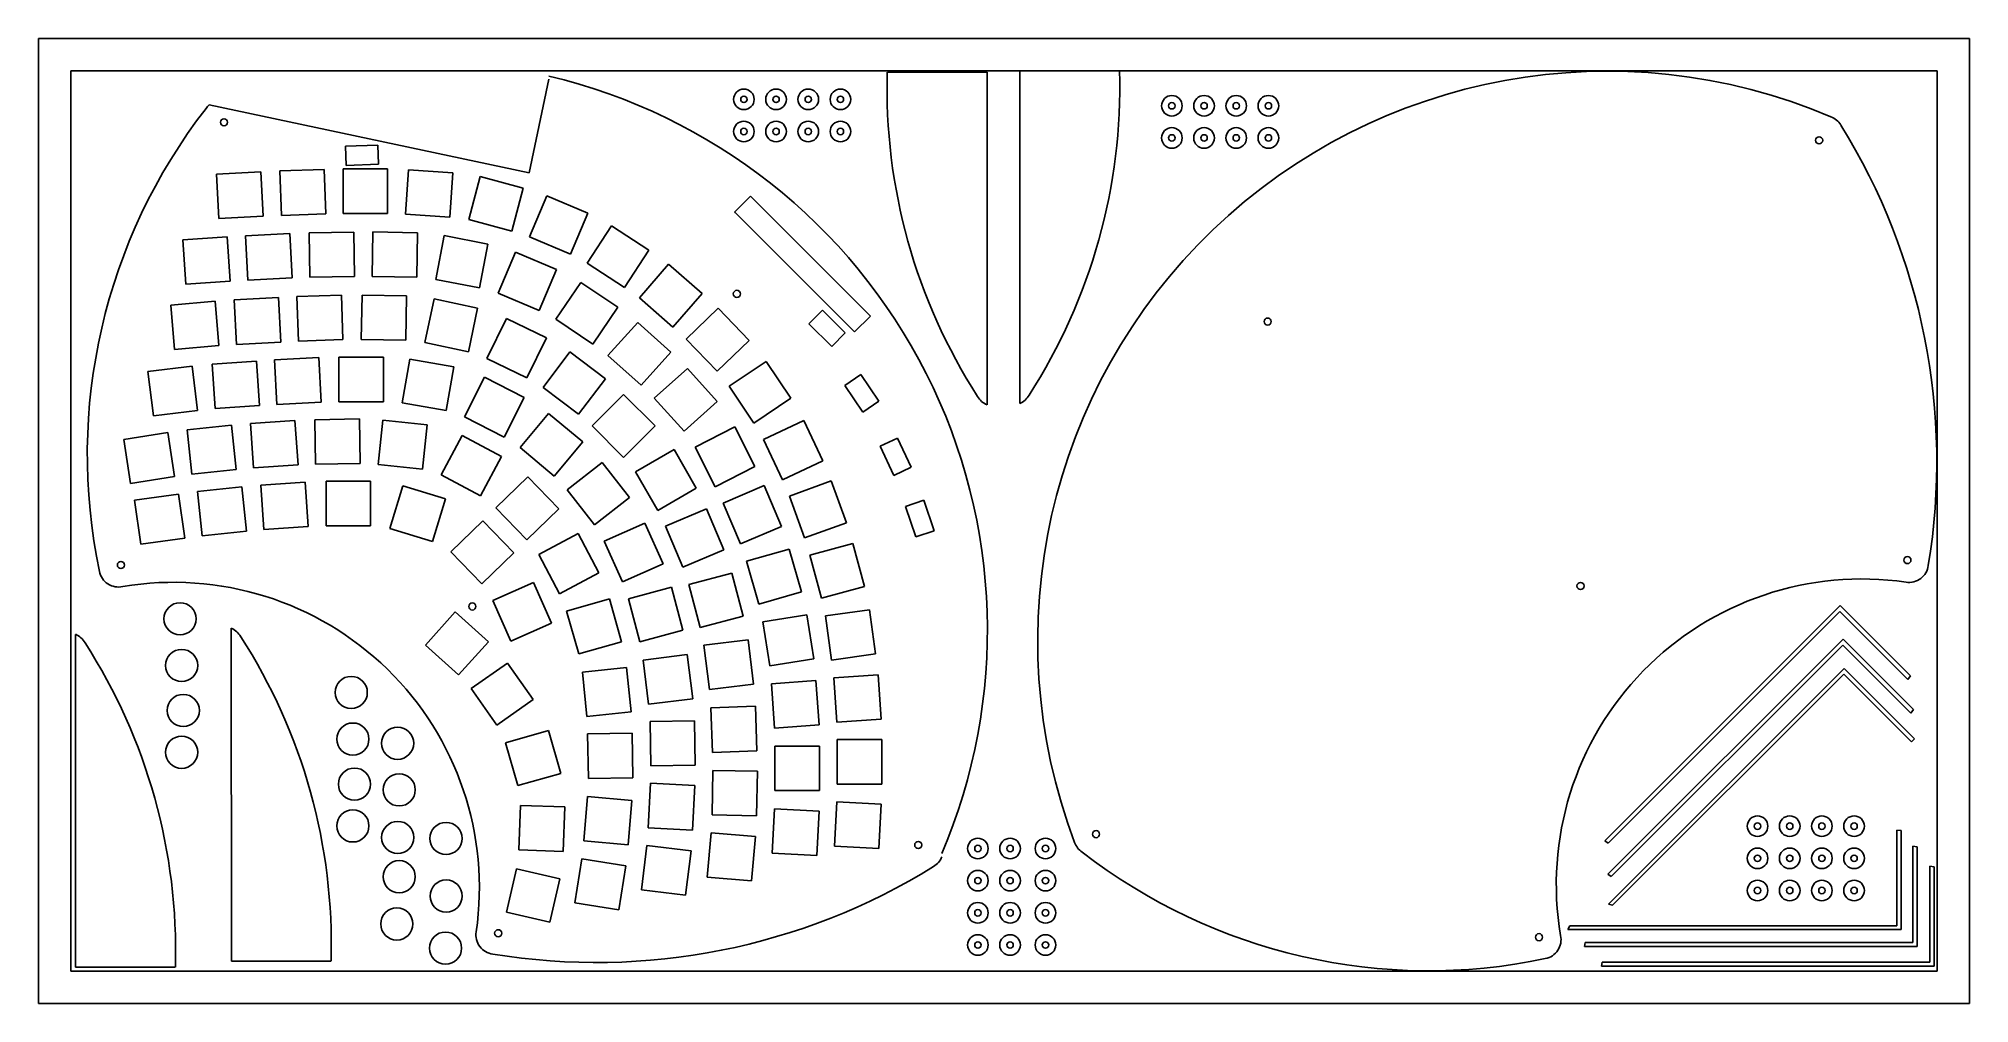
# Model space of a CAD drawing. Extents: x 0 to 600, y 0 to 300.
import ezdxf

# ---------------------------------------------------------------- set-up
doc = ezdxf.new("R2010")
doc.units = 0
doc.layers.add('BLACK', color=7, linetype='CONTINUOUS')

msp = doc.modelspace()

# ---------------------------------------------------------------- linework, layer by layer
at = {"layer": 'BLACK', "linetype": 'CONTINUOUS'}
for p, q in [((0, 300), (600, 300)), ((0, 0), (0, 300)), ((600, 300), (600, 0)), ((10, 290), (590, 290)), ((10, 10), (10, 290)), ((294.72, 289.6), (263.777, 289.6)), ((294.72, 289.6), (294.729, 186.12)), ((304.88, 290), (304.871, 186.52)), ((304.88, 290), (335.822, 290)), ((590, 290), (590, 10)), ((152.395, 258.291), (158.57, 287.34)), ((152.395, 258.291), (52.997, 279.403)), ((105.38, 266.913), (95.386, 266.564)), ((95.386, 266.564), (95.595, 260.568)), ((105.589, 260.917), (105.38, 266.913)), ((69.061, 258.57), (55.24, 257.846)), ((69.786, 244.749), (69.061, 258.57)), ((88.784, 259.328), (74.953, 258.845)), ((74.953, 258.845), (75.436, 245.014)), ((89.267, 245.497), (88.784, 259.328)), ((108.466, 259.482), (94.626, 259.482)), ((94.626, 259.482), (94.626, 245.642)), ((95.595, 260.568), (105.589, 260.917)), ((108.466, 245.642), (108.466, 259.482)), ((114.935, 259.232), (113.969, 245.426)), ((128.741, 258.267), (114.935, 259.232)), ((127.776, 244.461), (128.741, 258.267)), ((55.24, 257.846), (55.965, 244.025)), ((137.252, 257.107), (133.67, 243.739)), ((150.62, 253.525), (137.252, 257.107)), ((147.038, 240.157), (150.62, 253.525)), ((157.913, 251.111), (152.505, 238.371)), ((170.652, 245.703), (157.913, 251.111)), ((221.216, 251.03), (216.267, 246.08)), ((216.267, 246.08), (216.443, 245.903)), ((258.516, 213.73), (221.216, 251.03)), ((55.965, 244.025), (69.786, 244.749)), ((75.436, 245.014), (89.267, 245.497)), ((94.626, 245.642), (108.466, 245.642)), ((113.969, 245.426), (127.776, 244.461)), ((133.67, 243.739), (147.038, 240.157)), ((165.245, 232.963), (170.652, 245.703)), ((178.012, 241.799), (170.474, 230.191)), ((189.619, 234.261), (178.012, 241.799)), ((216.443, 245.903), (253.566, 208.78)), ((58.605, 238.409), (44.798, 237.443)), ((44.798, 237.443), (45.764, 223.637)), ((59.57, 224.602), (58.605, 238.409)), ((78.104, 239.439), (64.283, 238.715)), ((64.283, 238.715), (65.008, 224.894)), ((78.829, 225.618), (78.104, 239.439)), ((97.922, 239.857), (84.084, 239.615)), ((84.084, 239.615), (84.326, 225.777)), ((98.164, 226.019), (97.922, 239.857)), ((103.89, 239.878), (103.648, 226.04)), ((117.728, 239.636), (103.89, 239.878)), ((117.486, 225.798), (117.728, 239.636)), ((126.06, 238.722), (123.42, 225.136)), ((139.646, 236.081), (126.06, 238.722)), ((137.005, 222.495), (139.646, 236.081)), ((152.505, 238.371), (165.245, 232.963)), ((182.081, 222.654), (189.619, 234.261)), ((148.227, 233.596), (142.82, 220.856)), ((160.967, 228.188), (148.227, 233.596)), ((155.559, 215.448), (160.967, 228.188)), ((170.474, 230.191), (182.081, 222.654)), ((195.769, 229.827), (186.689, 219.382)), ((206.214, 220.747), (195.769, 229.827)), ((45.764, 223.637), (59.57, 224.602)), ((65.008, 224.894), (78.829, 225.618)), ((84.326, 225.777), (98.164, 226.019)), ((103.648, 226.04), (117.486, 225.798)), ((123.42, 225.136), (137.005, 222.495)), ((168.473, 224.194), (160.733, 212.72)), ((179.947, 216.455), (168.473, 224.194)), ((54.836, 218.33), (41.049, 217.124)), ((41.049, 217.124), (42.255, 203.336)), ((56.043, 204.543), (54.836, 218.33)), ((74.566, 219.462), (60.745, 218.738)), ((60.745, 218.738), (61.469, 204.917)), ((75.29, 205.641), (74.566, 219.462)), ((94.092, 220.239), (80.26, 219.756)), ((80.26, 219.756), (80.743, 205.924)), ((94.575, 206.407), (94.092, 220.239)), ((100.522, 220.267), (100.28, 206.429)), ((114.36, 220.026), (100.522, 220.267)), ((114.118, 206.188), (114.36, 220.026)), ((122.885, 219.029), (120.008, 205.492)), ((136.423, 216.152), (122.885, 219.029)), ((133.546, 202.614), (136.423, 216.152)), ((142.82, 220.856), (155.559, 215.448)), ((172.207, 204.981), (179.947, 216.455)), ((186.689, 219.382), (197.134, 210.302)), ((197.134, 210.302), (206.214, 220.747)), ((211.187, 216.131), (201.232, 206.517)), ((220.801, 206.176), (211.187, 216.131)), ((145.365, 212.997), (139.298, 200.558)), ((157.805, 206.93), (145.365, 212.997)), ((160.733, 212.72), (172.207, 204.981)), ((186.176, 211.758), (176.915, 201.473)), ((196.461, 202.498), (186.176, 211.758)), ((243.62, 215.569), (239.378, 211.326)), ((239.378, 211.326), (246.449, 204.255)), ((250.692, 208.497), (243.62, 215.569)), ((253.566, 208.78), (258.516, 213.73)), ((42.255, 203.336), (56.043, 204.543)), ((61.469, 204.917), (75.29, 205.641)), ((80.743, 205.924), (94.575, 206.407)), ((100.28, 206.429), (114.118, 206.188)), ((120.008, 205.492), (133.546, 202.614)), ((151.737, 194.491), (157.805, 206.93)), ((201.232, 206.517), (210.846, 196.562)), ((210.846, 196.562), (220.801, 206.176)), ((246.449, 204.255), (250.692, 208.497)), ((47.726, 198.142), (33.99, 196.455)), ((49.413, 184.405), (47.726, 198.142)), ((67.712, 199.712), (53.906, 198.746)), ((53.906, 198.746), (54.871, 184.94)), ((68.677, 185.905), (67.712, 199.712)), ((87.114, 200.807), (73.293, 200.083)), ((73.293, 200.083), (74.018, 186.262)), ((87.839, 186.986), (87.114, 200.807)), ((107.176, 200.942), (93.336, 200.942)), ((93.336, 200.942), (93.336, 187.102)), ((107.176, 187.102), (107.176, 200.942)), ((115.39, 200.349), (112.987, 186.719)), ((129.02, 197.945), (115.39, 200.349)), ((139.298, 200.558), (151.737, 194.491)), ((165.097, 202.575), (156.768, 191.522)), ((176.15, 194.246), (165.097, 202.575)), ((176.915, 201.473), (187.2, 192.213)), ((187.2, 192.213), (196.461, 202.498)), ((226.04, 199.634), (214.566, 191.895)), ((233.78, 188.16), (226.04, 199.634)), ((33.99, 196.455), (35.676, 182.719)), ((126.617, 184.316), (129.02, 197.945)), ((138.583, 194.675), (132.299, 182.343)), ((150.914, 188.391), (138.583, 194.675)), ((167.821, 183.192), (176.15, 194.246)), ((201.6, 197.465), (191.315, 188.204)), ((210.861, 187.18), (201.6, 197.465)), ((255.54, 195.527), (250.566, 192.171)), ((250.566, 192.171), (256.158, 183.881)), ((261.132, 187.236), (255.54, 195.527)), ((74.018, 186.262), (87.839, 186.986)), ((93.336, 187.102), (107.176, 187.102)), ((112.987, 186.719), (126.617, 184.316)), ((144.631, 176.06), (150.914, 188.391)), ((156.768, 191.522), (167.821, 183.192)), ((181.767, 189.34), (171.98, 179.553)), ((191.553, 179.553), (181.767, 189.34)), ((191.315, 188.204), (200.576, 177.919)), ((200.576, 177.919), (210.861, 187.18)), ((214.566, 191.895), (222.306, 180.421)), ((222.306, 180.421), (233.78, 188.16)), ((256.158, 183.881), (261.132, 187.236)), ((35.676, 182.719), (49.413, 184.405)), ((54.871, 184.94), (68.677, 185.905)), ((79.655, 181.294), (65.848, 180.329)), ((65.848, 180.329), (66.814, 166.522)), ((80.62, 167.488), (79.655, 181.294)), ((99.69, 181.739), (85.852, 181.498)), ((85.852, 181.498), (86.093, 167.66)), ((99.931, 167.901), (99.69, 181.739)), ((106.973, 181.349), (105.526, 167.585)), ((120.737, 179.902), (106.973, 181.349)), ((132.299, 182.343), (144.631, 176.06)), ((158.501, 183.465), (149.605, 172.863)), ((169.103, 174.569), (158.501, 183.465)), ((237.815, 181.239), (225.272, 175.39)), ((243.664, 168.696), (237.815, 181.239)), ((40.108, 177.532), (26.439, 175.367)), ((26.439, 175.367), (28.604, 161.697)), ((42.273, 163.862), (40.108, 177.532)), ((59.964, 179.758), (46.2, 178.311)), ((46.2, 178.311), (47.647, 164.547)), ((61.411, 165.994), (59.964, 179.758)), ((119.291, 166.138), (120.737, 179.902)), ((131.629, 176.578), (125.131, 164.358)), ((143.849, 170.081), (131.629, 176.578)), ((160.207, 163.967), (169.103, 174.569)), ((171.98, 179.553), (181.767, 169.767)), ((181.767, 169.767), (191.553, 179.553)), ((216.319, 179.267), (203.988, 172.984)), ((222.602, 166.936), (216.319, 179.267)), ((225.272, 175.39), (231.121, 162.847)), ((266.945, 175.774), (261.508, 173.238)), ((271.172, 166.711), (266.945, 175.774)), ((137.351, 157.861), (143.849, 170.081)), ((149.605, 172.863), (160.207, 163.967)), ((175.114, 168.187), (164.208, 159.667)), ((183.635, 157.281), (175.114, 168.187)), ((197.454, 172.202), (185.468, 165.282)), ((204.374, 160.216), (197.454, 172.202)), ((203.988, 172.984), (210.271, 160.652)), ((231.121, 162.847), (243.664, 168.696)), ((261.508, 173.238), (265.734, 164.175)), ((28.604, 161.697), (42.273, 163.862)), ((47.647, 164.547), (61.411, 165.994)), ((66.814, 166.522), (80.62, 167.488)), ((82.84, 162.113), (69.034, 161.147)), ((83.806, 148.306), (82.84, 162.113)), ((86.093, 167.66), (99.931, 167.901)), ((103.155, 162.335), (89.315, 162.335)), ((89.315, 162.335), (89.315, 148.495)), ((103.155, 148.495), (103.155, 162.335)), ((105.526, 167.585), (119.291, 166.138)), ((125.131, 164.358), (137.351, 157.861)), ((152.046, 163.739), (142.09, 154.125)), ((161.66, 153.783), (152.046, 163.739)), ((185.468, 165.282), (192.388, 153.296)), ((210.271, 160.652), (222.602, 166.936)), ((246.323, 162.467), (233.318, 157.733)), ((251.057, 149.461), (246.323, 162.467)), ((265.734, 164.175), (271.172, 166.711)), ((43.501, 158.382), (29.796, 156.456)), ((29.796, 156.456), (31.722, 142.751)), ((45.428, 144.677), (43.501, 158.382)), ((63.109, 160.591), (49.345, 159.144)), ((49.345, 159.144), (50.792, 145.38)), ((64.556, 146.827), (63.109, 160.591)), ((69.034, 161.147), (69.999, 147.341)), ((113.167, 160.909), (109.12, 147.673)), ((126.402, 156.862), (113.167, 160.909)), ((122.355, 143.627), (126.402, 156.862)), ((164.208, 159.667), (172.729, 148.761)), ((172.729, 148.761), (183.635, 157.281)), ((192.388, 153.296), (204.374, 160.216)), ((225.426, 161.001), (212.686, 155.593)), ((230.833, 148.261), (225.426, 161.001)), ((233.318, 157.733), (238.051, 144.728)), ((275.052, 156.445), (269.379, 154.491)), ((278.308, 146.989), (275.052, 156.445)), ((138.031, 150.02), (128.076, 140.406)), ((147.645, 140.064), (138.031, 150.02)), ((142.09, 154.125), (151.704, 144.169)), ((151.704, 144.169), (161.66, 153.783)), ((207.556, 153.772), (194.817, 148.364)), ((212.964, 141.032), (207.556, 153.772)), ((212.686, 155.593), (218.094, 142.853)), ((269.379, 154.491), (272.635, 145.036)), ((31.722, 142.751), (45.428, 144.677)), ((50.792, 145.38), (64.556, 146.827)), ((69.999, 147.341), (83.806, 148.306)), ((89.315, 148.495), (103.155, 148.495)), ((109.12, 147.673), (122.355, 143.627)), ((167.633, 146.066), (155.413, 139.569)), ((174.131, 133.846), (167.633, 146.066)), ((188.418, 149.365), (175.775, 143.735)), ((194.048, 136.721), (188.418, 149.365)), ((194.817, 148.364), (200.224, 135.624)), ((218.094, 142.853), (230.833, 148.261)), ((238.051, 144.728), (251.057, 149.461)), ((272.635, 145.036), (278.308, 146.989)), ((128.076, 140.406), (137.69, 130.45)), ((137.69, 130.45), (147.645, 140.064)), ((155.413, 139.569), (161.911, 127.349)), ((175.775, 143.735), (181.404, 131.092)), ((200.224, 135.624), (212.964, 141.032)), ((233.281, 141.293), (219.977, 137.478)), ((237.096, 127.989), (233.281, 141.293)), ((253.05, 142.954), (239.682, 139.372)), ((239.682, 139.372), (243.264, 126.004)), ((256.632, 129.586), (253.05, 142.954)), ((161.911, 127.349), (174.131, 133.846)), ((181.404, 131.092), (194.048, 136.721)), ((215.403, 133.796), (202.035, 130.213)), ((218.985, 120.427), (215.403, 133.796)), ((219.977, 137.478), (223.792, 124.174)), ((153.751, 130.883), (141.108, 125.253)), ((159.38, 118.239), (153.751, 130.883)), ((196.663, 129.381), (183.295, 125.799)), ((200.245, 116.013), (196.663, 129.381)), ((202.035, 130.213), (205.617, 116.845)), ((223.792, 124.174), (237.096, 127.989)), ((243.264, 126.004), (256.632, 129.586)), ((129.497, 121.72), (120.237, 111.435)), ((139.782, 112.459), (129.497, 121.72)), ((141.108, 125.253), (146.737, 112.61)), ((177.364, 125.766), (164.06, 121.951)), ((164.06, 121.951), (167.875, 108.648)), ((181.179, 112.462), (177.364, 125.766)), ((183.295, 125.799), (186.877, 112.431)), ((205.617, 116.845), (218.985, 120.427)), ((238.706, 120.786), (225.036, 118.621)), ((240.871, 107.117), (238.706, 120.786)), ((258.186, 122.389), (244.481, 120.463)), ((244.481, 120.463), (246.407, 106.758)), ((260.113, 108.684), (258.186, 122.389)), ((559.86, 123.702), (486.73, 50.5722)), ((559.776, 121.824), (487.782, 49.8298)), ((559.776, 121.824), (580.917, 100.683)), ((559.86, 123.702), (581.738, 101.823)), ((11.49, 11.28), (11.481, 114.76)), ((59.89, 13.18), (59.881, 116.66)), ((146.737, 112.61), (159.38, 118.239)), ((186.877, 112.431), (200.245, 116.013)), ((225.036, 118.621), (227.201, 104.952)), ((120.237, 111.435), (130.522, 102.174)), ((130.522, 102.174), (139.782, 112.459)), ((167.875, 108.648), (181.179, 112.462)), ((201.579, 108.46), (187.843, 106.773)), ((203.266, 94.723), (201.579, 108.46)), ((220.491, 113.052), (206.754, 111.365)), ((206.754, 111.365), (208.44, 97.629)), ((222.177, 99.315), (220.491, 113.052)), ((246.407, 106.758), (260.113, 108.684)), ((560.729, 113.3), (487.6, 40.1707)), ((560.646, 111.422), (488.652, 39.4282)), ((560.646, 111.422), (581.787, 90.2815)), ((560.729, 113.3), (582.608, 91.4219)), ((145.751, 105.833), (134.414, 97.895)), ((153.689, 94.496), (145.751, 105.833)), ((182.73, 104.411), (168.965, 102.964)), ((168.965, 102.964), (170.412, 89.2)), ((184.176, 90.647), (182.73, 104.411)), ((187.843, 106.773), (189.529, 93.036)), ((227.201, 104.952), (240.871, 107.117)), ((260.891, 102.175), (247.085, 101.21)), ((261.857, 88.369), (260.891, 102.175)), ((561.09, 104.087), (487.834, 30.8418)), ((560.983, 102.324), (489.12, 30.4961)), ((560.983, 102.324), (581.988, 81.3265)), ((561.09, 104.087), (582.893, 82.2836)), ((134.414, 97.895), (142.352, 86.558)), ((208.44, 97.629), (222.177, 99.315)), ((241.557, 100.386), (227.751, 99.42)), ((227.751, 99.42), (228.716, 85.614)), ((242.522, 86.579), (241.557, 100.386)), ((247.085, 101.21), (248.051, 87.403)), ((580.917, 100.683), (581.738, 101.823)), ((142.352, 86.558), (153.689, 94.496)), ((170.412, 89.2), (184.176, 90.647)), ((189.529, 93.036), (203.266, 94.723)), ((222.75, 92.383), (208.918, 91.9)), ((208.918, 91.9), (209.401, 78.069)), ((223.233, 78.552), (222.75, 92.383)), ((581.787, 90.2815), (582.608, 91.4219)), ((158.425, 84.838), (145.122, 81.024)), ((162.24, 71.535), (158.425, 84.838)), ((184.428, 84.016), (170.591, 83.774)), ((184.67, 70.178), (184.428, 84.016)), ((203.834, 87.901), (189.996, 87.659)), ((189.996, 87.659), (190.238, 73.821)), ((204.076, 74.063), (203.834, 87.901)), ((228.716, 85.614), (242.522, 86.579)), ((248.051, 87.403), (261.857, 88.369)), ((145.122, 81.024), (148.936, 67.72)), ((170.591, 83.774), (170.832, 69.936)), ((209.401, 78.069), (223.233, 78.552)), ((228.818, 80.031), (228.818, 66.191)), ((242.658, 80.031), (228.818, 80.031)), ((242.658, 66.191), (242.658, 80.031)), ((248.205, 82.02), (248.205, 68.18)), ((262.045, 82.02), (248.205, 82.02)), ((262.045, 68.18), (262.045, 82.02)), ((581.988, 81.3265), (582.893, 82.2836)), ((190.238, 73.821), (204.076, 74.063)), ((209.523, 72.431), (209.281, 58.593)), ((223.361, 72.19), (209.523, 72.431)), ((223.119, 58.352), (223.361, 72.19)), ((148.936, 67.72), (162.24, 71.535)), ((170.832, 69.936), (184.67, 70.178)), ((190.138, 68.464), (189.414, 54.643)), ((203.959, 67.739), (190.138, 68.464)), ((203.235, 53.918), (203.959, 67.739)), ((228.818, 66.191), (242.658, 66.191)), ((248.205, 68.18), (262.045, 68.18)), ((149.702, 61.566), (149.219, 47.735)), ((163.533, 61.083), (149.702, 61.566)), ((163.05, 47.252), (163.533, 61.083)), ((170.611, 64.315), (169.404, 50.527)), ((184.398, 63.109), (170.611, 64.315)), ((183.192, 49.321), (184.398, 63.109)), ((228.722, 60.492), (227.998, 46.671)), ((242.543, 59.768), (228.722, 60.492)), ((248.052, 62.72), (247.328, 48.899)), ((261.873, 61.996), (248.052, 62.72)), ((261.149, 48.175), (261.873, 61.996)), ((189.414, 54.643), (203.235, 53.918)), ((209.281, 58.593), (223.119, 58.352)), ((241.819, 45.947), (242.543, 59.768)), ((169.404, 50.527), (183.192, 49.321)), ((189.015, 49.079), (187.328, 35.342)), ((202.752, 47.392), (189.015, 49.079)), ((208.97, 53.085), (207.764, 39.298)), ((222.757, 51.879), (208.97, 53.085)), ((221.551, 38.091), (222.757, 51.879)), ((247.328, 48.899), (261.149, 48.175)), ((486.73, 50.5722), (487.782, 49.8298)), ((577.438, 24.151), (577.443, 53.851)), ((577.443, 53.851), (578.76, 53.814)), ((578.76, 22.98), (578.76, 53.814)), ((582.433, 48.8766), (583.82, 48.6509)), ((582.433, 18.9791), (582.433, 48.8766)), ((583.82, 17.71), (583.82, 48.6509)), ((149.219, 47.735), (163.05, 47.252)), ((168.764, 44.911), (166.599, 31.241)), ((182.434, 42.746), (168.764, 44.911)), ((180.269, 29.076), (182.434, 42.746)), ((201.065, 33.655), (202.752, 47.392)), ((227.998, 46.671), (241.819, 45.947)), ((587.673, 42.707), (589.06, 42.481)), ((587.673, 12.809), (587.673, 42.707)), ((589.06, 11.54), (589.06, 42.481)), ((148.483, 41.894), (145.37, 28.409)), ((161.968, 38.781), (148.483, 41.894)), ((158.855, 25.295), (161.968, 38.781)), ((207.764, 39.298), (221.551, 38.091)), ((487.6, 40.1707), (488.652, 39.4282)), ((166.599, 31.241), (180.269, 29.076)), ((187.328, 35.342), (201.065, 33.655)), ((487.834, 30.8418), (489.12, 30.4961)), ((145.37, 28.409), (158.855, 25.295)), ((475.168, 22.972), (475.833, 24.126)), ((577.438, 24.151), (475.833, 24.126)), ((578.76, 22.98), (475.168, 22.972)), ((480.399, 17.71), (480.618, 18.9791)), ((582.433, 18.9791), (480.618, 18.9791)), ((59.89, 13.18), (90.833, 13.18)), ((583.82, 17.71), (480.399, 17.71)), ((485.639, 11.54), (485.858, 12.809)), ((587.673, 12.809), (485.858, 12.809)), ((590, 10), (10, 10)), ((11.49, 11.28), (42.433, 11.28)), ((589.06, 11.54), (485.639, 11.54)), ((600, 0), (0, 0))]:
    msp.add_line(p, q, dxfattribs=at)
at = {"layer": 'BLACK'}
for centre, radius in [((219.17, 281.11), 3.2), ((219.17, 281.11), 1), ((229.17, 281.11), 3.2), ((229.17, 281.11), 1), ((239.17, 281.11), 3.2), ((239.17, 281.11), 1), ((249.17, 281.11), 3.2), ((249.17, 281.11), 1), ((352.17, 279.11), 3.2), ((362.17, 279.11), 3.2), ((372.17, 279.11), 3.2), ((382.17, 279.11), 3.2), ((352.17, 279.11), 1), ((362.17, 279.11), 1), ((372.17, 279.11), 1), ((382.17, 279.11), 1), ((57.607, 273.969), 1.1), ((219.17, 271.11), 3.2), ((219.17, 271.11), 1), ((229.17, 271.11), 3.2), ((229.17, 271.11), 1), ((239.17, 271.11), 3.2), ((239.17, 271.11), 1), ((249.17, 271.11), 3.2), ((249.17, 271.11), 1), ((352.17, 269.11), 3.2), ((352.17, 269.11), 1), ((362.17, 269.11), 3.2), ((362.17, 269.11), 1), ((372.17, 269.11), 3.2), ((372.17, 269.11), 1), ((382.17, 269.11), 3.2), ((382.17, 269.11), 1), ((553.312, 268.365), 1.1), ((216.986, 220.629), 1.1), ((381.946, 212.005), 1.1), ((580.749, 137.84), 1.1), ((25.57, 136.309), 1.1), ((479.156, 129.791), 1.1), ((43.95, 119.59), 5), ((134.772, 123.418), 1.1), ((44.45, 105.09), 5), ((44.95, 91.09), 5), ((97.15, 96.69), 5), ((97.65, 82.19), 5), ((111.55, 80.89), 5), ((44.45, 78.09), 5), ((98.15, 68.19), 5), ((112.05, 66.39), 5), ((97.65, 55.19), 5), ((111.6, 51.6), 5), ((126.6, 51.3), 5), ((534.17, 55.1099), 3.2), ((534.17, 55.1099), 1), ((544.17, 55.1099), 3.2), ((544.17, 55.1099), 1), ((554.17, 55.1099), 3.2), ((554.17, 55.1099), 1), ((564.17, 55.1099), 3.2), ((564.17, 55.1099), 1), ((273.347, 49.263), 1.1), ((291.89, 48.17), 3.2), ((291.89, 48.17), 1), ((301.89, 48.17), 3.2), ((301.89, 48.17), 1), ((312.89, 48.17), 3.2), ((312.89, 48.17), 1), ((328.605, 52.626), 1.1), ((534.17, 45.1099), 3.2), ((544.17, 45.1099), 3.2), ((554.17, 45.1099), 3.2), ((564.17, 45.1099), 3.2), ((112.05, 39.39), 5), ((534.17, 45.1099), 1), ((544.17, 45.1099), 1), ((554.17, 45.1099), 1), ((564.17, 45.1099), 1), ((126.65, 33.39), 5), ((291.89, 38.17), 3.2), ((291.89, 38.17), 1), ((301.89, 38.17), 3.2), ((301.89, 38.17), 1), ((312.89, 38.17), 3.2), ((312.89, 38.17), 1), ((534.17, 35.1099), 3.2), ((534.17, 35.1099), 1), ((544.17, 35.1099), 3.2), ((544.17, 35.1099), 1), ((554.17, 35.1099), 3.2), ((554.17, 35.1099), 1), ((564.17, 35.1099), 3.2), ((564.17, 35.1099), 1), ((291.89, 28.17), 3.2), ((301.89, 28.17), 3.2), ((312.89, 28.17), 3.2), ((111.3, 24.7), 5), ((291.89, 28.17), 1), ((301.89, 28.17), 1), ((312.89, 28.17), 1), ((126.45, 17.19), 5), ((142.821, 21.826), 1.1), ((291.89, 18.17), 3.2), ((291.89, 18.17), 1), ((301.89, 18.17), 3.2), ((301.89, 18.17), 1), ((312.89, 18.17), 3.2), ((312.89, 18.17), 1), ((466.265, 20.589), 1.1)]:
    msp.add_circle(centre, radius, dxfattribs=at)
for centre, radius, start, end in [((117.766, 116.022), 177.084, -23.0808, 76.6779), ((440.645, 284.521), 176.998, 178.356, 212.756), ((158.955, 284.921), 176.998, -32.756, 1.6444), ((487.552, 112.784), 177.084, 66.9192, 200.749), ((190.825, 170.547), 175.697, 142.188, 191.898), ((57.034, 274.965), 5.9992, 132.295, 146.606), ((554.856, 270.084), 5.9968, 30.6995, 69.2995), ((391.114, 168.378), 198.753, -9.3263, 31.7737), ((297.22, 191.85), 6.2479, -150.287, -113.487), ((302.38, 192.25), 6.2479, -66.513, -29.713), ((24.813, 135.485), 6.0233, -168.889, -77.258), ((581.281, 136.914), 6.0049, -99.248, -7.148), ((42, 35.978), 94.9649, -8.30696, 99.616), ((566.596, 37.019), 94.9649, 81.693, 189.644), ((8.99, 109.03), 6.2479, 29.7127, 66.5127), ((57.39, 110.93), 6.2479, 29.7127, 66.5127), ((-86.0348, 18.259), 176.998, -1.6444, 32.7556), ((-134.435, 16.359), 176.998, -1.6444, 32.7556), ((327.609, 52.053), 6.001, -160.487, -123.287), ((173.359, 211.46), 198.753, -99.3263, -58.1888), ((275.065, 47.719), 5.9968, -59.3005, -20.6894), ((432.027, 185.844), 175.697, -127.812, -78.112), ((141.895, 21.293), 6.0049, 170.752, 262.87), ((467.089, 19.832), 6.0239, -79.181, 12.2497)]:
    msp.add_arc(centre, radius, start, end, dxfattribs=at)

doc.saveas('drawing.dxf')
